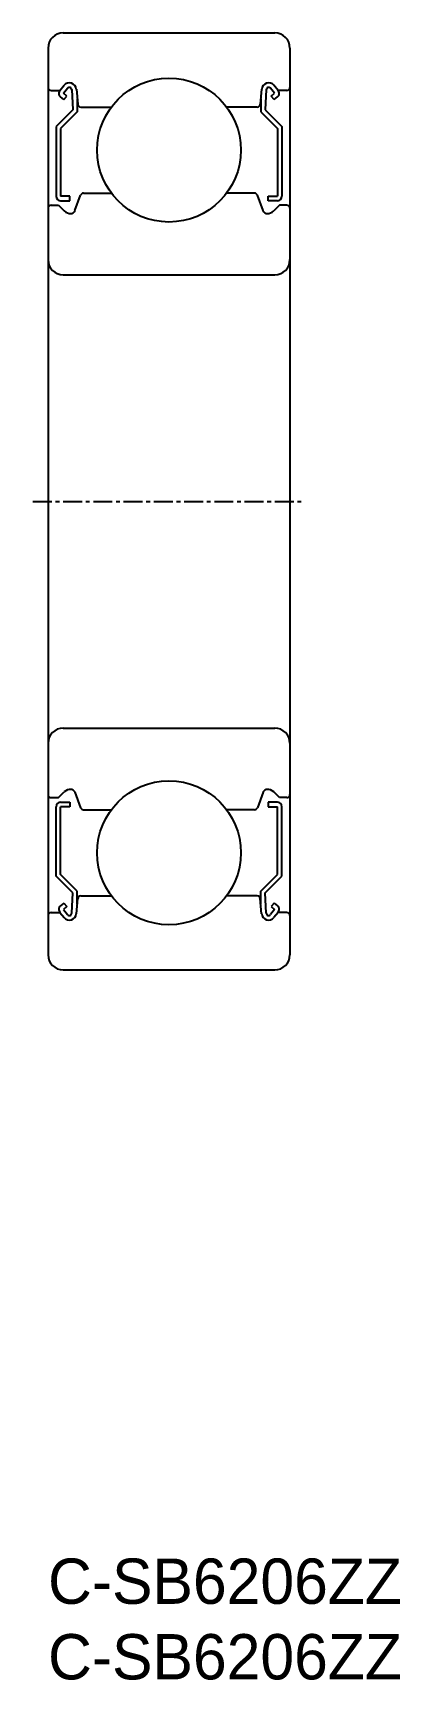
# Model space of a CAD drawing. Extents: x -1 to 23, y -8 to 101.
import ezdxf

# ---------------------------------------------------------------- set-up
doc = ezdxf.new("R2010")
doc.units = 0
doc.linetypes.add('CENTER', pattern=[2, 1.25, -0.25, 0.25, -0.25])
doc.layers.get('0').update_dxf_attribs({"linetype": 'CONTINUOUS'})
doc.layers.add('CENTER', color=1, linetype='CENTER')

msp = doc.modelspace()

# ---------------------------------------------------------------- linework, layer by layer
for p, q in [((1, 100.95), (15, 100.95)), ((0, 99.95), (0, 39.95)), ((16, 99.95), (16, 39.95)), ((0.2, 97.15), (0.78, 97.15)), ((0.78, 97.15), (1.06, 97.49)), ((1.01, 96.96), (1.29, 97.29)), ((1.57, 97.2), (1.63, 95.86)), ((1.87, 97.23), (1.96, 96.23)), ((14.13, 97.23), (14.04, 96.23)), ((14.43, 97.2), (14.37, 95.86)), ((14.99, 96.96), (14.71, 97.29)), ((15.22, 97.15), (14.94, 97.49)), ((15.8, 97.15), (15.22, 97.15)), ((1.05, 96.54), (0.82, 96.73)), ((1.24, 96.77), (1.01, 96.96)), ((1.05, 96.54), (1.24, 96.77)), ((1.93, 96.58), (1.93, 95.73)), ((2.16, 96.05), (4.18, 96.05)), ((13.84, 96.05), (11.82, 96.05)), ((14.07, 96.58), (14.07, 95.73)), ((14.76, 96.77), (14.99, 96.96)), ((14.95, 96.54), (14.76, 96.77)), ((14.95, 96.54), (15.18, 96.73)), ((1.63, 95.86), (0.53, 94.76)), ((1.93, 95.73), (0.83, 94.63)), ((14.07, 95.73), (15.17, 94.63)), ((14.37, 95.86), (15.47, 94.76)), ((0.53, 94.76), (0.53, 90.15)), ((0.83, 94.63), (0.83, 90.15)), ((15.17, 94.63), (15.17, 90.15)), ((15.47, 94.76), (15.47, 90.15)), ((0.2, 89.55), (0.7, 89.55)), ((0.7, 89.55), (1.07, 89.18)), ((1.45, 90.15), (0.83, 90.15)), ((0.83, 89.85), (1.45, 89.85)), ((1.45, 89.85), (1.45, 90.15)), ((1.78, 89.2), (2.15, 90.22)), ((2.34, 90.35), (4.18, 90.35)), ((13.66, 90.35), (11.82, 90.35)), ((14.22, 89.2), (13.85, 90.22)), ((14.55, 90.15), (15.17, 90.15)), ((14.55, 89.85), (14.55, 90.15)), ((15.17, 89.85), (14.55, 89.85)), ((15.3, 89.55), (14.93, 89.18)), ((15.8, 89.55), (15.3, 89.55)), ((1, 84.95), (15, 84.95)), ((1, 54.95), (15, 54.95)), ((0.2, 50.35), (0.7, 50.35)), ((0.7, 50.35), (1.07, 50.73)), ((1.78, 50.71), (2.15, 49.68)), ((14.22, 50.71), (13.85, 49.68)), ((14.03, 50.19), (14.03, 50.19)), ((14.13, 50.45), (14.13, 50.45)), ((15.3, 50.35), (14.93, 50.73)), ((15.8, 50.35), (15.3, 50.35)), ((0.53, 45.15), (0.53, 49.75)), ((0.83, 50.05), (1.45, 50.05)), ((0.83, 45.27), (0.83, 49.75)), ((1.45, 49.75), (0.83, 49.75)), ((1.45, 50.05), (1.45, 49.75)), ((2.34, 49.55), (4.18, 49.55)), ((13.66, 49.55), (11.82, 49.55)), ((15.17, 50.05), (14.55, 50.05)), ((14.55, 50.05), (14.55, 49.75)), ((14.55, 49.75), (15.17, 49.75)), ((15.17, 45.27), (15.17, 49.75)), ((15.47, 45.15), (15.47, 49.75)), ((1.63, 44.05), (0.53, 45.15)), ((1.93, 44.17), (0.83, 45.27)), ((14.07, 44.17), (15.17, 45.27)), ((14.37, 44.05), (15.47, 45.15)), ((1.57, 42.71), (1.63, 44.05)), ((1.87, 42.67), (1.96, 43.67)), ((1.93, 43.33), (1.93, 44.17)), ((2.16, 43.85), (4.18, 43.85)), ((13.84, 43.85), (11.82, 43.85)), ((14.13, 42.67), (14.04, 43.67)), ((14.07, 43.33), (14.07, 44.17)), ((14.43, 42.71), (14.37, 44.05)), ((0.2, 42.75), (0.78, 42.75)), ((0.78, 42.75), (1.06, 42.42)), ((1.05, 43.37), (0.82, 43.18)), ((1.24, 43.14), (1.01, 42.95)), ((1.01, 42.95), (1.29, 42.61)), ((1.05, 43.37), (1.24, 43.14)), ((14.99, 42.95), (14.71, 42.61)), ((14.95, 43.37), (14.76, 43.14)), ((14.76, 43.14), (14.99, 42.95)), ((15.22, 42.75), (14.94, 42.42)), ((14.95, 43.37), (15.18, 43.18)), ((15.8, 42.75), (15.22, 42.75)), ((1, 38.95), (15, 38.95))]:
    msp.add_line(p, q)
for centre in [(8, 93.2), (8, 46.7)]:
    msp.add_circle(centre, 4.76)
for centre, radius, start, end in [((1, 99.95), 1, 90, 180), ((15, 99.95), 1, 0, 90), ((0.2, 97.35), 0.2, 180, 270), ((1.01, 96.96), 0.3, 139.9073, 229.9975), ((1.41, 97.19), 0.46, 4.9875, 139.9073), ((1.41, 97.19), 0.16, 2.3753, 139.9932), ((14.59, 97.19), 0.46, 40.0927, 175.0125), ((14.59, 97.19), 0.16, 40.0068, 177.6247), ((14.99, 96.96), 0.3, 310.0025, 40.0927), ((15.8, 97.35), 0.2, 270, 0), ((2.16, 96.25), 0.2, 184.9875, 270), ((13.84, 96.25), 0.2, 270, 355.0125), ((0.2, 89.35), 0.2, 90, 180), ((0.83, 90.15), 0.3, 180, 270), ((2.34, 90.15), 0.2, 90, 160.0304), ((13.66, 90.15), 0.2, 19.9696, 90), ((15.17, 90.15), 0.3, 270, 0), ((15.8, 89.35), 0.2, 0, 90), ((1.5, 89.6), 0.6, 225, 272.805), ((1.5, 89.3), 0.3, 265.5374, 340.0304), ((14.5, 89.3), 0.3, 199.9696, 274.4626), ((14.5, 89.6), 0.6, 267.195, 315), ((1, 85.95), 1, 180, 270), ((15, 85.95), 1, 270, 0), ((1, 53.95), 1, 90, 180), ((15, 53.95), 1, 0, 90), ((0.2, 50.55), 0.2, 180, 270), ((1.5, 50.3), 0.6, 87.195, 135), ((1.5, 50.6), 0.3, 19.9696, 94.4626), ((14.5, 50.6), 0.3, 85.5374, 160.0304), ((14.5, 50.3), 0.6, 45, 92.805), ((15.8, 50.55), 0.2, 270, 0), ((0.83, 49.75), 0.3, 90, 180), ((2.34, 49.75), 0.2, 199.9696, 270), ((13.66, 49.75), 0.2, 270, 340.0304), ((15.17, 49.75), 0.3, 0, 90), ((2.16, 43.65), 0.2, 90, 175.0125), ((13.84, 43.65), 0.2, 4.9875, 90), ((0.2, 42.55), 0.2, 90, 180), ((1.01, 42.95), 0.3, 130.0025, 220.0927), ((1.41, 42.71), 0.46, 220.0927, 355.0125), ((1.41, 42.71), 0.16, 220.0068, 357.6247), ((14.59, 42.71), 0.46, 184.9875, 319.9073), ((14.59, 42.71), 0.16, 182.3753, 319.9932), ((14.99, 42.95), 0.3, 319.9073, 49.9975), ((15.8, 42.55), 0.2, 0, 90), ((1, 39.95), 1, 180, 270), ((15, 39.95), 1, 270, 0)]:
    msp.add_arc(centre, radius, start, end)
at = {"layer": 'CENTER', "color": 1, "linetype": 'CENTER'}
msp.add_line((-1, 69.95), (17, 69.95), dxfattribs=at)

# ---------------------------------------------------------------- texts
at = {"color": 7, "linetype": 'CONTINUOUS'}
for p in [(0, -3), (0, -8)]:
    msp.add_text('C-SB6206ZZ', height=3, dxfattribs=at).set_placement(p)

doc.saveas('drawing.dxf')
